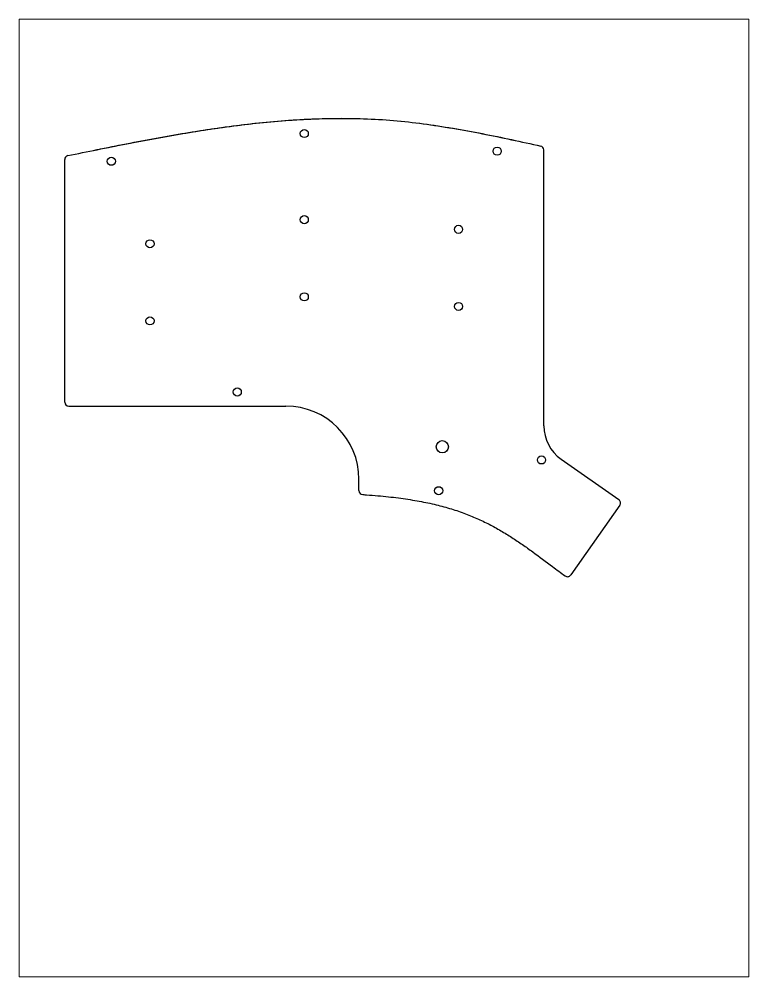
# Paper-space layout 'Sheet2' of a CAD drawing. Header units: millimetres. Extents: x 14 to 187, y 27 to 254.
# The model-space entities are those that its viewports show. They can reach past a viewport. Long polylines and large blocks are cut down to what shows.
import ezdxf

# ---------------------------------------------------------------- set-up
doc = ezdxf.new("R2010")
doc.units = ezdxf.units.MM

msp = doc.modelspace()

# ---------------------------------------------------------------- linework, layer by layer
for p, q in [((116, -6.87), (116, 61.12)), ((-2, -1), (-2, 58.74)), ((-1, -2), (52.47, -2)), ((120.26, -15.07), (134.47, -25.01)), ((70.47, -22.79), (70.47, -20)), ((134.71, -26.4), (122.62, -43.59))]:
    msp.add_line(p, q)
for centre, radius in [((57, 65.16), 1), ((104.5, 60.82), 1), ((9.5, 58.33), 1), ((57, 43.94), 1), ((95, 41.56), 1), ((19, 38), 1), ((57, 24.94), 1), ((95, 22.56), 1), ((19, 19), 1), ((40.5, 1.5), 1), ((91, -12), 1.5), ((115.42, -15.25), 1), ((90.1, -22.84), 1)]:
    msp.add_circle(centre, radius)
for centre, radius, start, end in [((115.01, 61.12), 0.991, 359.8222, 77.7864), ((-1.01, 58.75), 0.989, 101.4165, 180.2261), ((-1, -1), 1, 180, 270), ((52.47, -20), 18, 0, 90), ((126, -6.87), 10, 180, 235), ((71.47, -22.8), 1, 179.9483, 266.6287), ((133.89, -25.83), 1, 324.8862, 55), ((121.82, -43.04), 0.975, 233.4429, 325.4904)]:
    msp.add_arc(centre, radius, start, end)
for points, knots in [([(-1.21, 59.72), (3.62, 60.71), (13.26, 62.69), (25.36, 64.93), (35.07, 66.45), (42.37, 67.42), (49.68, 68.19), (57.01, 68.71), (64.35, 68.95), (71.68, 68.87), (79, 68.44), (86.28, 67.62), (93.55, 66.51), (103.21, 64.72), (110.41, 63.15), (115.22, 62.09)], [0, 0, 0, 0, 14.78173, 29.537124, 36.904513, 44.264672, 51.617397, 58.96246, 66.2999, 73.629491, 80.952538, 88.281442, 95.626355, 102.986424, 117.749797, 117.749797, 117.749797, 117.749797]), ([(-1.21, 59.72), (3.57, 60.7), (13.14, 62.66), (25.15, 64.89), (34.83, 66.42), (42.12, 67.4), (49.45, 68.17), (56.81, 68.7), (64.2, 68.95), (71.6, 68.88), (78.99, 68.44), (86.34, 67.62), (93.64, 66.49), (103.27, 64.7), (110.45, 63.14), (115.22, 62.09)], [0, 0, 0, 0, 14.634336, 29.303377, 36.651609, 44.009554, 51.37755, 58.755981, 66.144894, 73.544652, 80.95357, 88.354345, 95.733049, 103.091151, 117.749764, 117.749764, 117.749764, 117.749764]), ([(-1.21, 59.72), (3.57, 60.7), (13.14, 62.66), (25.15, 64.89), (34.83, 66.42), (42.12, 67.4), (49.45, 68.17), (56.81, 68.7), (64.2, 68.95), (71.6, 68.88), (78.99, 68.44), (86.34, 67.62), (93.64, 66.49), (103.27, 64.7), (110.45, 63.14), (115.22, 62.09)], [0, 0, 0, 0, 14.634336, 29.303377, 36.651609, 44.009554, 51.37755, 58.755981, 66.144894, 73.544652, 80.95357, 88.354345, 95.733049, 103.091151, 117.749764, 117.749764, 117.749764, 117.749764]), ([(71.41, -23.79), (71.72, -23.81), (72.96, -23.89), (75.06, -24.06), (77.67, -24.31), (80.15, -24.6), (82.51, -24.93), (84.75, -25.3), (86.9, -25.71), (88.94, -26.16), (90.89, -26.64), (92.76, -27.17), (94.54, -27.73), (96.26, -28.34), (97.91, -28.98), (100.01, -29.87), (102.53, -31.07), (105.4, -32.66), (108.13, -34.34), (110.74, -36.09), (114.08, -38.47), (117.54, -41.08), (120.2, -43.06), (121.24, -43.82)], [1.934065, 1.934065, 1.934065, 1.934065, 2.890518, 5.640183, 8.257717, 10.751879, 13.131436, 15.405142, 17.581696, 19.669703, 21.677629, 23.613751, 25.486123, 27.302539, 29.070515, 30.797289, 34.154533, 37.423652, 40.625857, 43.770548, 46.864366, 52.91598, 56.794192, 56.794192, 56.794192, 56.794192])]:
    msp.add_open_spline(points, degree=3, knots=knots)

psp = doc.layouts.new('Sheet2')

# ---------------------------------------------------------------- viewports
at = {"layer": '0'}
psp.add_viewport(center=(100.84, 140.63), size=(173.2, 227.419), view_center_point=(76.63, -24.63), view_height=235.945, dxfattribs=at)

doc.saveas('drawing.dxf')
